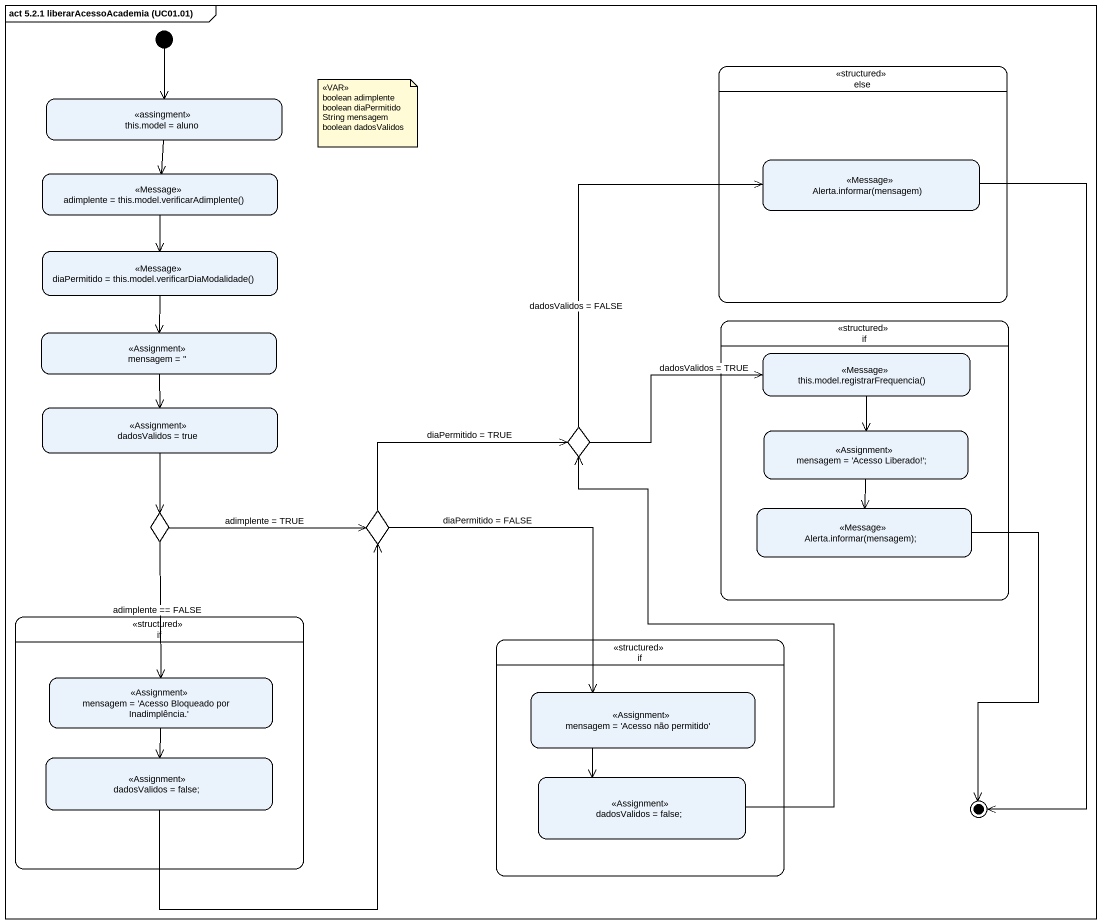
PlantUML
@startuml
mainframe act 5.2.1 liberarAcessoAcademia (UC01.01)
hide empty description
state "this.model = aluno" as this_model_aluno <<assingment>>
state "else" as else_ <<structured>> {
  state "Alerta.informar(mensagem)" as Alerta_informar_mensagem <<Message>>
}
state "adimplente = this.model.verificarAdimplente()" as adimplente_this_model <<Message>>
state "diaPermitido = this.model.verificarDiaModalidade()" as diaPermitido_this_model <<Message>>
state "if" as if_ <<structured>> {
  state "this.model.registrarFrequencia()" as this_model <<Message>>
  state "mensagem = 'Acesso Liberado!';" as mensagem_Acesso_Liberado <<Assignment>>
  state "Alerta.informar(mensagem);" as Alerta_informar_mensagem_2 <<Message>>
}
state "mensagem = ''" as mensagem <<Assignment>>
state "dadosValidos = true" as dadosValidos_true <<Assignment>>
state choice1 <<choice>>
state choice2 <<choice>>
state choice3 <<choice>>
state "if" as if__2 <<structured>> {
  state "mensagem = 'Acesso Bloqueado por Inadimplência.'" as mensagem_Acesso_Bloqueado <<Assignment>>
  state "dadosValidos = false;" as dadosValidos_false <<Assignment>>
}
state "if" as if__3 <<structured>> {
  state "mensagem = 'Acesso não permitido'" as mensagem_Acesso_não <<Assignment>>
  state "dadosValidos = false;" as dadosValidos_false_2 <<Assignment>>
}
state final1 <<end>>
[*] --> this_model_aluno
this_model_aluno --> adimplente_this_model
adimplente_this_model --> diaPermitido_this_model
Alerta_informar_mensagem --> final1
diaPermitido_this_model --> mensagem
mensagem --> dadosValidos_true
this_model --> mensagem_Acesso_Liberado
dadosValidos_true --> choice2
choice1 -up-> Alerta_informar_mensagem : dadosValidos = FALSE
choice1 -right-> this_model : dadosValidos = TRUE
mensagem_Acesso_Liberado --> Alerta_informar_mensagem_2
choice2 -right-> choice3 : adimplente = TRUE
choice2 --> mensagem_Acesso_Bloqueado : adimplente == FALSE
choice3 -right-> choice1 : diaPermitido = TRUE
choice3 --> mensagem_Acesso_não : diaPermitido = FALSE
Alerta_informar_mensagem_2 --> final1
mensagem_Acesso_Bloqueado --> dadosValidos_false
mensagem_Acesso_não --> dadosValidos_false_2
dadosValidos_false -up-> choice3
dadosValidos_false_2 -up-> choice1
note as N1
  <<VAR>>
  boolean adimplente
  boolean diaPermitido
  String mensagem
  boolean dadosValidos
end note
@enduml
